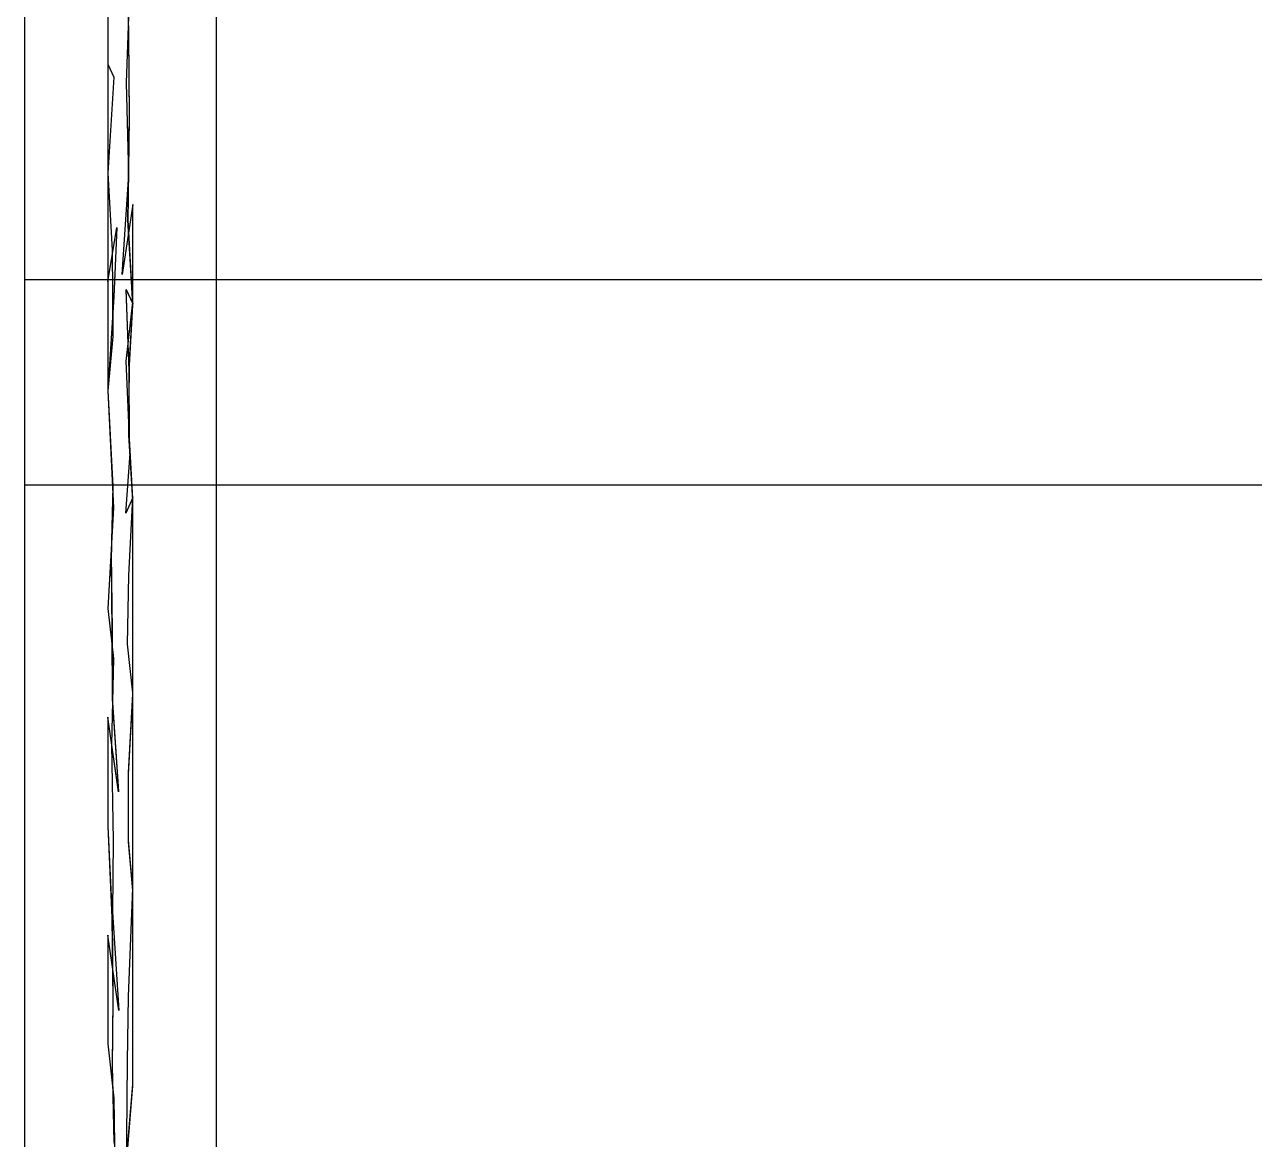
# Model space of a CAD drawing. Header units: millimetres. Extents: x -28.2 to 24.3, y -24.8 to 12.4.
# Drawn here: x -0.5892 to -0.2634, y -2.3969 to -2.1016 of the extents above; entities that cross this region are included whole.
import ezdxf

# ---------------------------------------------------------------- set-up
doc = ezdxf.new("R2010")
doc.units = ezdxf.units.MM
doc.layers.add('BUILDINGELEMENTPROXY', color=8, linetype='Continuous')

msp = doc.modelspace()

# ---------------------------------------------------------------- linework, layer by layer
at = {"layer": 'BUILDINGELEMENTPROXY'}
for p, q in [((-0.58922, -1.05629, 4.56187), (-0.58922, -3.05045, 3.30061)), ((-0.53842, -3.05045, 3.30061), (-0.53842, -1.05629, 4.56187)), ((-0.58922, -1.89351, 2.95508), (-0.58922, -2.22351, 2.95508)), ((-0.56163, -2.10433, 3.46746), (-0.56202, -2.07348, 3.48721)), ((-0.56163, -2.10433, 3.46746), (-0.56202, -2.07348, 3.48721)), ((-0.56163, -2.10435, 3.30858), (-0.56202, -2.07348, 3.32833)), ((-0.56163, -2.10435, 3.30858), (-0.56202, -2.07348, 3.32833)), ((-0.56163, -2.10428, 3.78523), (-0.56202, -2.07349, 3.80495)), ((-0.56163, -2.10428, 3.70573), (-0.56202, -2.07349, 3.72545)), ((-0.56163, -2.1043, 3.54684), (-0.56202, -2.07349, 3.56658)), ((-0.56163, -2.10457, 3.62793), (-0.56201, -2.07344, 3.64778)), ((-0.56163, -2.10461, 3.23066), (-0.562, -2.07343, 3.25054)), ((-0.56163, -2.10459, 3.38954), (-0.562, -2.07344, 3.40941)), ((-0.56713, -2.08567, 3.0778), (-0.56713, -2.10157, 3.06775)), ((-0.56713, -2.08594, 3.79434), (-0.56713, -2.10185, 3.7843)), ((-0.56713, -2.08594, 3.71483), (-0.56713, -2.10185, 3.7048)), ((-0.56713, -2.08597, 3.55594), (-0.56713, -2.10188, 3.54591)), ((-0.56713, -2.086, 3.47655), (-0.56713, -2.10191, 3.46652)), ((-0.56713, -2.086, 3.47655), (-0.56713, -2.10191, 3.46652)), ((-0.56713, -2.08603, 3.31766), (-0.56713, -2.10194, 3.30763)), ((-0.56713, -2.08603, 3.31766), (-0.56713, -2.10194, 3.30763)), ((-0.56713, -2.08635, 3.63691), (-0.56713, -2.10227, 3.6269)), ((-0.56713, -2.08638, 3.39852), (-0.56713, -2.1023, 3.38851)), ((-0.56713, -2.08641, 3.23963), (-0.56713, -2.10233, 3.22962)), ((-0.56221, -2.11702, 3.14038), (-0.56143, -2.09362, 3.15456)), ((-0.56221, -2.11702, 3.06087), (-0.56143, -2.09362, 3.07506)), ((-0.56713, -2.10157, 3.14726), (-0.56713, -2.11206, 3.14063)), ((-0.56713, -2.10157, 3.06775), (-0.56713, -2.11206, 3.06113)), ((-0.56713, -2.10185, 3.7843), (-0.56713, -2.11206, 3.77786)), ((-0.56713, -2.10185, 3.7048), (-0.56713, -2.11206, 3.69836)), ((-0.56713, -2.10188, 3.54591), (-0.56713, -2.11206, 3.53949)), ((-0.56713, -2.10191, 3.46652), (-0.56713, -2.11206, 3.46012)), ((-0.56713, -2.10191, 3.46652), (-0.56713, -2.11206, 3.46012)), ((-0.56713, -2.10194, 3.30763), (-0.56713, -2.11206, 3.30125)), ((-0.56713, -2.10194, 3.30763), (-0.56713, -2.11206, 3.30125)), ((-0.56713, -2.10227, 3.6269), (-0.56713, -2.11206, 3.62074)), ((-0.56713, -2.1023, 3.38851), (-0.56713, -2.11206, 3.38237)), ((-0.56713, -2.10233, 3.22962), (-0.56713, -2.11206, 3.2235)), ((-0.56144, -2.12571, 3.77154), (-0.56163, -2.10428, 3.78523)), ((-0.56144, -2.12571, 3.69203), (-0.56163, -2.10428, 3.70573)), ((-0.56144, -2.12574, 3.53315), (-0.56163, -2.1043, 3.54684)), ((-0.56144, -2.12577, 3.45376), (-0.56163, -2.10433, 3.46746)), ((-0.56144, -2.12577, 3.45376), (-0.56163, -2.10433, 3.46746)), ((-0.56144, -2.1258, 3.29488), (-0.56163, -2.10435, 3.30858)), ((-0.56144, -2.1258, 3.29488), (-0.56163, -2.10435, 3.30858)), ((-0.56144, -2.12614, 3.61418), (-0.56163, -2.10457, 3.62793)), ((-0.56144, -2.12617, 3.37579), (-0.56163, -2.10459, 3.38954)), ((-0.56144, -2.1262, 3.2169), (-0.56163, -2.10461, 3.23066)), ((-0.56713, -2.11206, 3.77786), (-0.56713, -2.11775, 3.77427)), ((-0.56713, -2.11206, 3.69836), (-0.56713, -2.11775, 3.69477)), ((-0.56713, -2.11206, 3.62074), (-0.56713, -2.11818, 3.6169)), ((-0.56713, -2.11206, 3.53949), (-0.56713, -2.11778, 3.53588)), ((-0.56713, -2.11206, 3.46012), (-0.56713, -2.11781, 3.45649)), ((-0.56713, -2.11206, 3.46012), (-0.56713, -2.11781, 3.45649)), ((-0.56713, -2.11206, 3.38237), (-0.56713, -2.11821, 3.37851)), ((-0.56713, -2.11206, 3.30125), (-0.56713, -2.11784, 3.29761)), ((-0.56713, -2.11206, 3.30125), (-0.56713, -2.11784, 3.29761)), ((-0.56713, -2.11206, 3.2235), (-0.56713, -2.11824, 3.21962)), ((-0.56713, -2.11206, 3.14063), (-0.56554, -2.11549, 3.14128)), ((-0.56713, -2.11206, 3.06113), (-0.56554, -2.11549, 3.06178)), ((-0.56554, -2.11549, 3.14128), (-0.56713, -2.1409, 3.1224)), ((-0.56554, -2.11549, 3.06178), (-0.56713, -2.1409, 3.0429)), ((-0.56159, -2.14133, 3.12457), (-0.56221, -2.11702, 3.14038)), ((-0.56159, -2.14133, 3.04506), (-0.56221, -2.11702, 3.06087)), ((-0.56713, -2.11775, 3.77427), (-0.56713, -2.13366, 3.76424)), ((-0.56713, -2.11775, 3.69477), (-0.56713, -2.13366, 3.68473)), ((-0.56713, -2.11778, 3.53588), (-0.56713, -2.13369, 3.52585)), ((-0.56713, -2.11781, 3.45649), (-0.56713, -2.13372, 3.44647)), ((-0.56713, -2.11781, 3.45649), (-0.56713, -2.13372, 3.44647)), ((-0.56713, -2.11784, 3.29761), (-0.56713, -2.13375, 3.28758)), ((-0.56713, -2.11784, 3.29761), (-0.56713, -2.13375, 3.28758)), ((-0.56713, -2.11818, 3.6169), (-0.56713, -2.1341, 3.60689)), ((-0.56713, -2.11821, 3.37851), (-0.56713, -2.13413, 3.3685)), ((-0.56713, -2.11824, 3.21962), (-0.56713, -2.13416, 3.20962)), ((-0.56184, -2.15341, 3.43669), (-0.56144, -2.12577, 3.45376)), ((-0.56184, -2.15341, 3.43669), (-0.56144, -2.12577, 3.45376)), ((-0.56184, -2.15335, 3.27786), (-0.56144, -2.1258, 3.29488)), ((-0.56184, -2.15335, 3.27786), (-0.56144, -2.1258, 3.29488)), ((-0.56183, -2.15343, 3.7544), (-0.56144, -2.12571, 3.77154)), ((-0.56183, -2.15343, 3.6749), (-0.56144, -2.12571, 3.69203)), ((-0.56183, -2.15342, 3.51604), (-0.56144, -2.12574, 3.53315)), ((-0.56183, -2.15376, 3.59716), (-0.56144, -2.12614, 3.61418)), ((-0.56183, -2.15379, 3.35878), (-0.56144, -2.12617, 3.37579)), ((-0.56183, -2.15383, 3.19989), (-0.56144, -2.1262, 3.2169)), ((-0.56713, -2.13366, 3.76424), (-0.56713, -2.1409, 3.75967)), ((-0.56713, -2.13366, 3.68473), (-0.56713, -2.1409, 3.68017)), ((-0.56713, -2.13369, 3.52585), (-0.56713, -2.1409, 3.5213)), ((-0.56713, -2.13372, 3.44647), (-0.56713, -2.1409, 3.44194)), ((-0.56713, -2.13372, 3.44647), (-0.56713, -2.1409, 3.44194)), ((-0.56713, -2.13375, 3.28758), (-0.56713, -2.1409, 3.28307)), ((-0.56713, -2.13375, 3.28758), (-0.56713, -2.1409, 3.28307)), ((-0.56713, -2.1341, 3.60689), (-0.56713, -2.1409, 3.60261)), ((-0.56713, -2.13413, 3.3685), (-0.56713, -2.1409, 3.36424)), ((-0.56713, -2.13416, 3.20962), (-0.56713, -2.1409, 3.20538)), ((-0.56713, -2.1409, 3.75967), (-0.56713, -2.14957, 3.7542)), ((-0.56713, -2.1409, 3.68017), (-0.56713, -2.14957, 3.6747)), ((-0.56713, -2.1409, 3.60261), (-0.56713, -2.15001, 3.59688)), ((-0.56713, -2.1409, 3.5213), (-0.56713, -2.1496, 3.51582)), ((-0.56713, -2.1409, 3.44194), (-0.56713, -2.14963, 3.43644)), ((-0.56713, -2.1409, 3.44194), (-0.56713, -2.14963, 3.43644)), ((-0.56713, -2.1409, 3.36424), (-0.56713, -2.15004, 3.3585)), ((-0.56713, -2.1409, 3.28307), (-0.56713, -2.14966, 3.27755)), ((-0.56713, -2.1409, 3.28307), (-0.56713, -2.14966, 3.27755)), ((-0.56713, -2.1409, 3.20538), (-0.56713, -2.15007, 3.19961)), ((-0.56713, -2.1409, 3.1224), (-0.56605, -2.1613, 3.11195)), ((-0.56713, -2.1409, 3.0429), (-0.56605, -2.1613, 3.03245)), ((-0.56337, -2.16779, 3.10868), (-0.56159, -2.14133, 3.12457)), ((-0.56337, -2.16779, 3.02918), (-0.56159, -2.14133, 3.04506)), ((-0.56713, -2.14957, 3.7542), (-0.56713, -2.16975, 3.74148)), ((-0.56713, -2.14957, 3.6747), (-0.56713, -2.16975, 3.66198)), ((-0.56713, -2.1496, 3.51582), (-0.56713, -2.16975, 3.50312)), ((-0.56713, -2.14963, 3.43644), (-0.56713, -2.16975, 3.42376)), ((-0.56713, -2.14963, 3.43644), (-0.56713, -2.16975, 3.42376)), ((-0.56713, -2.14966, 3.27755), (-0.56713, -2.16975, 3.2649)), ((-0.56713, -2.14966, 3.27755), (-0.56713, -2.16975, 3.2649)), ((-0.56713, -2.15001, 3.59688), (-0.56713, -2.16975, 3.58447)), ((-0.56713, -2.15004, 3.3585), (-0.56713, -2.16975, 3.34611)), ((-0.56713, -2.15007, 3.19961), (-0.56713, -2.16975, 3.18725)), ((-0.56052, -2.14928, 3.11711), (-0.56337, -2.16779, 3.10868)), ((-0.56052, -2.14928, 3.0376), (-0.56337, -2.16779, 3.02918)), ((-0.56052, -2.16975, 3.10418), (-0.56052, -2.14928, 3.11711)), ((-0.56052, -2.16975, 3.02467), (-0.56052, -2.14928, 3.0376)), ((-0.56052, -2.17553, 3.26125), (-0.56184, -2.15335, 3.27786)), ((-0.56052, -2.17553, 3.26125), (-0.56184, -2.15335, 3.27786)), ((-0.56052, -2.1755, 3.42013), (-0.56184, -2.15341, 3.43669)), ((-0.56052, -2.1755, 3.42013), (-0.56184, -2.15341, 3.43669)), ((-0.56052, -2.17547, 3.49951), (-0.56183, -2.15342, 3.51604)), ((-0.56052, -2.17543, 3.73789), (-0.56183, -2.15343, 3.7544)), ((-0.56052, -2.17543, 3.65839), (-0.56183, -2.15343, 3.6749)), ((-0.56713, -2.16975, 3.58447), (-0.56478, -2.15533, 3.5967)), ((-0.56713, -2.16975, 3.34611), (-0.56478, -2.15533, 3.35834)), ((-0.56713, -2.16975, 3.18725), (-0.56478, -2.15533, 3.19947)), ((-0.56478, -2.15533, 3.19947), (-0.56558, -2.17367, 3.18758)), ((-0.56478, -2.15533, 3.35834), (-0.56556, -2.17365, 3.34646)), ((-0.56478, -2.15533, 3.5967), (-0.56554, -2.17364, 3.58485)), ((-0.56052, -2.17586, 3.58063), (-0.56183, -2.15376, 3.59716)), ((-0.56052, -2.17589, 3.34225), (-0.56183, -2.15379, 3.35878)), ((-0.56052, -2.17592, 3.18337), (-0.56183, -2.15383, 3.19989)), ((-0.56605, -2.1613, 3.11195), (-0.56589, -2.18417, 3.09764)), ((-0.56605, -2.1613, 3.03245), (-0.56589, -2.18417, 3.01814)), ((0.51078, -2.16916, 2.78074), (-0.58922, -2.16916, 2.78074)), ((-0.58922, -2.16916, 2.78074), (-0.58922, -2.49916, 2.78074)), ((-0.56713, -2.16975, 3.74148), (-0.56713, -2.17543, 3.73789)), ((-0.56713, -2.16975, 3.66198), (-0.56713, -2.17543, 3.65839)), ((-0.56713, -2.16975, 3.50312), (-0.56713, -2.17547, 3.49951)), ((-0.56713, -2.16975, 3.42376), (-0.56713, -2.1755, 3.42013)), ((-0.56713, -2.16975, 3.42376), (-0.56713, -2.1755, 3.42013)), ((-0.56713, -2.16975, 3.2649), (-0.56713, -2.17553, 3.26125)), ((-0.56713, -2.16975, 3.2649), (-0.56713, -2.17553, 3.26125)), ((-0.56052, -2.17516, 3.10076), (-0.56052, -2.16975, 3.10418)), ((-0.56052, -2.17516, 3.02125), (-0.56052, -2.16975, 3.02467)), ((-0.56154, -2.19322, 3.25248), (-0.56234, -2.17175, 3.26658)), ((-0.56234, -2.17175, 3.26658), (-0.56052, -2.17553, 3.26125)), ((-0.56154, -2.19322, 3.25248), (-0.56234, -2.17175, 3.26658)), ((-0.56234, -2.17175, 3.26658), (-0.56052, -2.17553, 3.26125)), ((-0.56154, -2.19326, 3.41132), (-0.56234, -2.17181, 3.4254)), ((-0.56234, -2.17181, 3.4254), (-0.56052, -2.1755, 3.42013)), ((-0.56154, -2.19326, 3.41132), (-0.56234, -2.17181, 3.4254)), ((-0.56234, -2.17181, 3.4254), (-0.56052, -2.1755, 3.42013)), ((-0.56154, -2.19326, 3.49067), (-0.56234, -2.17183, 3.50475)), ((-0.56234, -2.17183, 3.50475), (-0.56052, -2.17547, 3.49951)), ((-0.56154, -2.19326, 3.72903), (-0.56234, -2.17184, 3.7431)), ((-0.56234, -2.17184, 3.7431), (-0.56052, -2.17543, 3.73789)), ((-0.56154, -2.19326, 3.64953), (-0.56234, -2.17184, 3.6636)), ((-0.56234, -2.17184, 3.6636), (-0.56052, -2.17543, 3.65839)), ((-0.56554, -2.17364, 3.58485), (-0.56713, -2.19859, 3.56634)), ((-0.56556, -2.17365, 3.34646), (-0.56713, -2.19859, 3.32798)), ((-0.56558, -2.17367, 3.18758), (-0.56713, -2.19859, 3.16912)), ((-0.56713, -2.17543, 3.73789), (-0.56713, -2.19859, 3.72329)), ((-0.56713, -2.17543, 3.65839), (-0.56713, -2.19859, 3.64379)), ((-0.56713, -2.17547, 3.49951), (-0.56713, -2.19859, 3.48493)), ((-0.56713, -2.1755, 3.42013), (-0.56713, -2.19859, 3.40557)), ((-0.56713, -2.1755, 3.42013), (-0.56713, -2.19859, 3.40557)), ((-0.56713, -2.17553, 3.26125), (-0.56713, -2.19859, 3.24672)), ((-0.56713, -2.17553, 3.26125), (-0.56713, -2.19859, 3.24672)), ((-0.56229, -2.19071, 3.09385), (-0.56052, -2.17516, 3.10076)), ((-0.56229, -2.19071, 3.01435), (-0.56052, -2.17516, 3.02125)), ((-0.56148, -2.1921, 3.57274), (-0.56052, -2.17586, 3.58063)), ((-0.56148, -2.19201, 3.33444), (-0.56052, -2.17589, 3.34225)), ((-0.56147, -2.19191, 3.17564), (-0.56052, -2.17592, 3.18337)), ((-0.56589, -2.18417, 3.09764), (-0.56713, -2.19859, 3.08595)), ((-0.56589, -2.18417, 3.01814), (-0.56713, -2.19859, 3.00645)), ((-0.56128, -2.21517, 3.07758), (-0.56229, -2.19071, 3.09385)), ((-0.56128, -2.21517, 2.99808), (-0.56229, -2.19071, 3.01435)), ((-0.56161, -2.21023, 3.16425), (-0.56147, -2.19191, 3.17564)), ((-0.5616, -2.2103, 3.32306), (-0.56148, -2.19201, 3.33444)), ((-0.56159, -2.21037, 3.56136), (-0.56148, -2.1921, 3.57274)), ((-0.56148, -2.21119, 3.2411), (-0.56154, -2.19322, 3.25248)), ((-0.56148, -2.21119, 3.2411), (-0.56154, -2.19322, 3.25248)), ((-0.56147, -2.2112, 3.71765), (-0.56154, -2.19326, 3.72903)), ((-0.56147, -2.2112, 3.63815), (-0.56154, -2.19326, 3.64953)), ((-0.56147, -2.2112, 3.47929), (-0.56154, -2.19326, 3.49067)), ((-0.56147, -2.21121, 3.39994), (-0.56154, -2.19326, 3.41132)), ((-0.56147, -2.21121, 3.39994), (-0.56154, -2.19326, 3.41132)), ((-0.56713, -2.19859, 3.72329), (-0.56587, -2.22391, 3.70991)), ((-0.56713, -2.19859, 3.64379), (-0.56587, -2.22391, 3.63041)), ((-0.56713, -2.19859, 3.56634), (-0.56588, -2.22525, 3.55216)), ((-0.56713, -2.19859, 3.48493), (-0.56587, -2.2239, 3.47155)), ((-0.56713, -2.19859, 3.40557), (-0.56588, -2.2239, 3.3922)), ((-0.56713, -2.19859, 3.40557), (-0.56588, -2.2239, 3.3922)), ((-0.56713, -2.19859, 3.32798), (-0.56588, -2.22536, 3.31374)), ((-0.56713, -2.19859, 3.24672), (-0.56588, -2.22394, 3.23333)), ((-0.56713, -2.19859, 3.24672), (-0.56588, -2.22394, 3.23333)), ((-0.56713, -2.19859, 3.16912), (-0.56588, -2.22547, 3.15482)), ((-0.56713, -2.19859, 3.08595), (-0.56563, -2.22957, 3.06914)), ((-0.56713, -2.19859, 3.00645), (-0.56563, -2.22957, 2.98964)), ((-0.56052, -2.22763, 3.15087), (-0.56161, -2.21023, 3.16425)), ((-0.56052, -2.2276, 3.30974), (-0.5616, -2.2103, 3.32306)), ((-0.56052, -2.22757, 3.54812), (-0.56159, -2.21037, 3.56136)), ((-0.56052, -2.22725, 3.22865), (-0.56148, -2.21119, 3.2411)), ((-0.56052, -2.22725, 3.22865), (-0.56148, -2.21119, 3.2411)), ((-0.56052, -2.22717, 3.70526), (-0.56147, -2.2112, 3.71765)), ((-0.56052, -2.22717, 3.62576), (-0.56147, -2.2112, 3.63815)), ((-0.56052, -2.2272, 3.46689), (-0.56147, -2.2112, 3.47929)), ((-0.56052, -2.22722, 3.38752), (-0.56147, -2.21121, 3.39994)), ((-0.56052, -2.22722, 3.38752), (-0.56147, -2.21121, 3.39994)), ((-0.56242, -2.23103, 3.06843), (-0.56128, -2.21517, 3.07758)), ((-0.56242, -2.23103, 2.98893), (-0.56128, -2.21517, 2.99808)), ((-0.58922, -2.22351, 2.95508), (0.51078, -2.22351, 2.95508)), ((-0.56587, -2.2239, 3.47155), (-0.56628, -2.24185, 3.45986)), ((-0.56587, -2.22391, 3.70991), (-0.56628, -2.24185, 3.69821)), ((-0.56587, -2.22391, 3.63041), (-0.56628, -2.24185, 3.61871)), ((-0.56588, -2.2239, 3.3922), (-0.56627, -2.24185, 3.38052)), ((-0.56588, -2.2239, 3.3922), (-0.56627, -2.24185, 3.38052)), ((-0.56588, -2.22394, 3.23333), (-0.56627, -2.24188, 3.22165)), ((-0.56588, -2.22394, 3.23333), (-0.56627, -2.24188, 3.22165)), ((-0.56588, -2.22525, 3.55216), (-0.56628, -2.24298, 3.54064)), ((-0.56588, -2.22536, 3.31374), (-0.56628, -2.24307, 3.30223)), ((-0.56588, -2.22547, 3.15482), (-0.56628, -2.24317, 3.14332)), ((-0.56052, -2.22691, 3.06805), (-0.56242, -2.23103, 3.06843)), ((-0.56052, -2.22691, 2.98855), (-0.56242, -2.23103, 2.98893)), ((-0.56162, -2.24757, 3.05746), (-0.56052, -2.22691, 3.06805)), ((-0.56162, -2.24757, 2.97795), (-0.56052, -2.22691, 2.98855)), ((-0.56052, -2.25303, 3.68895), (-0.56052, -2.22717, 3.70526)), ((-0.56052, -2.25303, 3.60945), (-0.56052, -2.22717, 3.62576)), ((-0.56052, -2.25306, 3.45058), (-0.56052, -2.2272, 3.46689)), ((-0.56052, -2.22743, 3.38739), (-0.56052, -2.22722, 3.38752)), ((-0.56052, -2.22743, 3.38739), (-0.56052, -2.22722, 3.38752)), ((-0.56052, -2.25312, 3.21235), (-0.56052, -2.22725, 3.22865)), ((-0.56052, -2.25312, 3.21235), (-0.56052, -2.22725, 3.22865)), ((-0.56052, -2.25309, 3.37122), (-0.56052, -2.22743, 3.38739)), ((-0.56052, -2.25309, 3.37122), (-0.56052, -2.22743, 3.38739)), ((-0.56052, -2.25342, 3.53186), (-0.56052, -2.22757, 3.54812)), ((-0.56052, -2.25345, 3.29349), (-0.56052, -2.2276, 3.30974)), ((-0.56052, -2.25348, 3.13463), (-0.56052, -2.22763, 3.15087)), ((-0.56563, -2.22957, 3.06914), (-0.56713, -2.25627, 3.0495)), ((-0.56563, -2.22957, 2.98964), (-0.56713, -2.25627, 2.97)), ((-0.56628, -2.24185, 3.69821), (-0.56604, -2.26222, 3.6856)), ((-0.56628, -2.24185, 3.61871), (-0.56604, -2.26222, 3.6061)), ((-0.56628, -2.24185, 3.45986), (-0.56604, -2.26225, 3.44723)), ((-0.56628, -2.24298, 3.54064), (-0.56607, -2.26265, 3.52848)), ((-0.56628, -2.24307, 3.30223), (-0.56607, -2.26268, 3.29011)), ((-0.56628, -2.24317, 3.14332), (-0.56608, -2.26271, 3.13124)), ((-0.56627, -2.24185, 3.38052), (-0.56605, -2.26228, 3.36786)), ((-0.56627, -2.24185, 3.38052), (-0.56605, -2.26228, 3.36786)), ((-0.56627, -2.24188, 3.22165), (-0.56605, -2.26231, 3.20899)), ((-0.56627, -2.24188, 3.22165), (-0.56605, -2.26231, 3.20899)), ((-0.56199, -2.26572, 3.04627), (-0.56162, -2.24757, 3.05746)), ((-0.56199, -2.26572, 2.96677), (-0.56162, -2.24757, 2.97795)), ((-0.56052, -2.25627, 3.68691), (-0.56052, -2.25303, 3.68895)), ((-0.56052, -2.25627, 3.60741), (-0.56052, -2.25303, 3.60945)), ((-0.56052, -2.25627, 3.44856), (-0.56052, -2.25306, 3.45058)), ((-0.56052, -2.25627, 3.36921), (-0.56052, -2.25309, 3.37122)), ((-0.56052, -2.25627, 3.36921), (-0.56052, -2.25309, 3.37122)), ((-0.56052, -2.25627, 3.21036), (-0.56052, -2.25312, 3.21235)), ((-0.56052, -2.25627, 3.21036), (-0.56052, -2.25312, 3.21235)), ((-0.56052, -2.25627, 3.53007), (-0.56052, -2.25342, 3.53186)), ((-0.56052, -2.25627, 3.29172), (-0.56052, -2.25345, 3.29349)), ((-0.56052, -2.25627, 3.13287), (-0.56052, -2.25348, 3.13463)), ((-0.56713, -2.25627, 3.0495), (-0.56565, -2.26956, 3.04385)), ((-0.56713, -2.25627, 2.97), (-0.56565, -2.26956, 2.96435)), ((-0.56052, -2.2789, 3.67264), (-0.56052, -2.25627, 3.68691)), ((-0.56052, -2.2789, 3.59313), (-0.56052, -2.25627, 3.60741)), ((-0.56052, -2.27927, 3.51561), (-0.56052, -2.25627, 3.53007)), ((-0.56052, -2.27893, 3.43427), (-0.56052, -2.25627, 3.44856)), ((-0.56052, -2.27895, 3.35491), (-0.56052, -2.25627, 3.36921)), ((-0.56052, -2.27895, 3.35491), (-0.56052, -2.25627, 3.36921)), ((-0.56052, -2.2793, 3.27724), (-0.56052, -2.25627, 3.29172)), ((-0.56052, -2.27898, 3.19605), (-0.56052, -2.25627, 3.21036)), ((-0.56052, -2.27898, 3.19605), (-0.56052, -2.25627, 3.21036)), ((-0.56052, -2.27933, 3.11838), (-0.56052, -2.25627, 3.13287)), ((-0.56608, -2.26271, 3.13124), (-0.56599, -2.28024, 3.1203)), ((-0.56607, -2.26265, 3.52848), (-0.56599, -2.28019, 3.51752)), ((-0.56607, -2.26268, 3.29011), (-0.56599, -2.28022, 3.27916)), ((-0.56605, -2.26228, 3.36786), (-0.566, -2.27989, 3.3568)), ((-0.56605, -2.26228, 3.36786), (-0.566, -2.27989, 3.3568)), ((-0.56605, -2.26231, 3.20899), (-0.566, -2.27992, 3.19794)), ((-0.56605, -2.26231, 3.20899), (-0.566, -2.27992, 3.19794)), ((-0.56604, -2.26222, 3.6856), (-0.566, -2.27984, 3.67452)), ((-0.56604, -2.26222, 3.6061), (-0.566, -2.27984, 3.59502)), ((-0.56604, -2.26225, 3.44723), (-0.566, -2.27987, 3.43616)), ((-0.56052, -2.27866, 3.03535), (-0.56199, -2.26572, 3.04627)), ((-0.56052, -2.27866, 2.95585), (-0.56199, -2.26572, 2.96677)), ((-0.56565, -2.26956, 3.04385), (-0.56619, -2.29232, 3.02902)), ((-0.56565, -2.26956, 2.96435), (-0.56619, -2.29232, 2.94952)), ((-0.566, -2.27984, 3.67452), (-0.56434, -2.30478, 3.65958)), ((-0.566, -2.27984, 3.59502), (-0.56434, -2.30478, 3.58008)), ((-0.566, -2.27987, 3.43616), (-0.56434, -2.30478, 3.42123)), ((-0.566, -2.27989, 3.3568), (-0.56434, -2.30478, 3.34189)), ((-0.566, -2.27989, 3.3568), (-0.56434, -2.30478, 3.34189)), ((-0.566, -2.27992, 3.19794), (-0.56434, -2.30479, 3.18304)), ((-0.566, -2.27992, 3.19794), (-0.56434, -2.30479, 3.18304)), ((-0.56599, -2.28019, 3.51752), (-0.56434, -2.30483, 3.5028)), ((-0.56599, -2.28022, 3.27916), (-0.56434, -2.30483, 3.26445)), ((-0.56599, -2.28024, 3.1203), (-0.56434, -2.30484, 3.10561)), ((-0.56168, -2.29985, 3.66193), (-0.56052, -2.2789, 3.67264)), ((-0.56168, -2.29985, 3.58243), (-0.56052, -2.2789, 3.59313)), ((-0.56168, -2.29988, 3.42357), (-0.56052, -2.27893, 3.43427)), ((-0.56168, -2.29991, 3.34421), (-0.56052, -2.27895, 3.35491)), ((-0.56168, -2.29991, 3.34421), (-0.56052, -2.27895, 3.35491)), ((-0.56168, -2.29993, 3.18535), (-0.56052, -2.27898, 3.19605)), ((-0.56168, -2.29993, 3.18535), (-0.56052, -2.27898, 3.19605)), ((-0.56167, -2.30023, 3.50494), (-0.56052, -2.27927, 3.51561)), ((-0.56167, -2.30026, 3.26657), (-0.56052, -2.2793, 3.27724)), ((-0.56167, -2.30029, 3.10771), (-0.56052, -2.27933, 3.11838)), ((-0.56052, -2.28511, 3.03127), (-0.56052, -2.27866, 3.03535)), ((-0.56052, -2.28511, 2.95177), (-0.56052, -2.27866, 2.95585)), ((-0.56434, -2.30478, 3.65958), (-0.56713, -2.28511, 3.66872)), ((-0.56713, -2.28511, 3.66872), (-0.56713, -2.30477, 3.65632)), ((-0.56434, -2.30478, 3.58008), (-0.56713, -2.28511, 3.58922)), ((-0.56713, -2.28511, 3.58922), (-0.56713, -2.30477, 3.57682)), ((-0.56434, -2.30483, 3.5028), (-0.56713, -2.28511, 3.51194)), ((-0.56713, -2.28511, 3.51194), (-0.56713, -2.30513, 3.49935)), ((-0.56434, -2.30478, 3.42123), (-0.56713, -2.28511, 3.43037)), ((-0.56713, -2.28511, 3.43037), (-0.56713, -2.30479, 3.41796)), ((-0.56434, -2.30478, 3.34189), (-0.56713, -2.28511, 3.35103)), ((-0.56713, -2.28511, 3.35103), (-0.56713, -2.30482, 3.3386)), ((-0.56434, -2.30478, 3.34189), (-0.56713, -2.28511, 3.35103)), ((-0.56713, -2.28511, 3.35103), (-0.56713, -2.30482, 3.3386)), ((-0.56434, -2.30483, 3.26445), (-0.56713, -2.28511, 3.27359)), ((-0.56713, -2.28511, 3.27359), (-0.56713, -2.30515, 3.26099)), ((-0.56434, -2.30479, 3.18304), (-0.56713, -2.28511, 3.19218)), ((-0.56713, -2.28511, 3.19218), (-0.56713, -2.30484, 3.17975)), ((-0.56434, -2.30479, 3.18304), (-0.56713, -2.28511, 3.19218)), ((-0.56713, -2.28511, 3.19218), (-0.56713, -2.30484, 3.17975)), ((-0.56434, -2.30484, 3.10561), (-0.56713, -2.28511, 3.11475)), ((-0.56713, -2.28511, 3.11475), (-0.56713, -2.30518, 3.10213)), ((-0.56052, -2.29953, 3.02216), (-0.56052, -2.28511, 3.03127)), ((-0.56052, -2.29953, 2.94266), (-0.56052, -2.28511, 2.95177)), ((-0.56619, -2.29232, 3.02902), (-0.56578, -2.31779, 3.01329)), ((-0.56619, -2.29232, 2.94952), (-0.56578, -2.31779, 2.93378)), ((-0.56168, -2.3177, 3.65067), (-0.56168, -2.29985, 3.66193)), ((-0.56168, -2.3177, 3.57117), (-0.56168, -2.29985, 3.58243)), ((-0.56168, -2.31773, 3.41232), (-0.56168, -2.29988, 3.42357)), ((-0.56168, -2.31775, 3.33296), (-0.56168, -2.29991, 3.34421)), ((-0.56168, -2.31775, 3.33296), (-0.56168, -2.29991, 3.34421)), ((-0.56168, -2.31778, 3.17411), (-0.56168, -2.29993, 3.18535)), ((-0.56168, -2.31778, 3.17411), (-0.56168, -2.29993, 3.18535)), ((-0.56052, -2.30454, 3.019), (-0.56052, -2.29953, 3.02216)), ((-0.56052, -2.30454, 2.9395), (-0.56052, -2.29953, 2.94266)), ((-0.5617, -2.3181, 3.09653), (-0.56167, -2.30029, 3.10771)), ((-0.56169, -2.31805, 3.49375), (-0.56167, -2.30023, 3.50494)), ((-0.56169, -2.31808, 3.25539), (-0.56167, -2.30026, 3.26657)), ((-0.56713, -2.30477, 3.65632), (-0.56713, -2.31395, 3.65053)), ((-0.56713, -2.30477, 3.57682), (-0.56713, -2.31395, 3.57103)), ((-0.56713, -2.30479, 3.41796), (-0.56713, -2.31395, 3.41219)), ((-0.56713, -2.30482, 3.3386), (-0.56713, -2.31395, 3.33285)), ((-0.56713, -2.30482, 3.3386), (-0.56713, -2.31395, 3.33285)), ((-0.56713, -2.30484, 3.17975), (-0.56713, -2.31395, 3.17401)), ((-0.56713, -2.30484, 3.17975), (-0.56713, -2.31395, 3.17401)), ((-0.56713, -2.30513, 3.49935), (-0.56713, -2.31395, 3.4938)), ((-0.56713, -2.30515, 3.26099), (-0.56713, -2.31395, 3.25546)), ((-0.56713, -2.30518, 3.10213), (-0.56713, -2.31395, 3.09662)), ((-0.56052, -2.31395, 3.01305), (-0.56052, -2.30454, 3.019)), ((-0.56052, -2.31395, 2.93355), (-0.56052, -2.30454, 2.9395)), ((-0.56713, -2.31395, 3.65053), (-0.56607, -2.33819, 3.63767)), ((-0.56713, -2.31395, 3.57103), (-0.56607, -2.33819, 3.55816)), ((-0.56713, -2.31395, 3.4938), (-0.56606, -2.33864, 3.48071)), ((-0.56713, -2.31395, 3.41219), (-0.56607, -2.33822, 3.39931)), ((-0.56713, -2.31395, 3.33285), (-0.56606, -2.33826, 3.31995)), ((-0.56713, -2.31395, 3.33285), (-0.56606, -2.33826, 3.31995)), ((-0.56713, -2.31395, 3.25546), (-0.56606, -2.33867, 3.24235)), ((-0.56713, -2.31395, 3.17401), (-0.56606, -2.33829, 3.16109)), ((-0.56713, -2.31395, 3.17401), (-0.56606, -2.33829, 3.16109)), ((-0.56713, -2.31395, 3.09662), (-0.56606, -2.3387, 3.08349)), ((-0.56052, -2.33041, 3.00265), (-0.56052, -2.31395, 3.01305)), ((-0.56052, -2.33041, 2.92315), (-0.56052, -2.31395, 2.93355)), ((-0.56578, -2.31779, 3.01329), (-0.56592, -2.33675, 3.0012)), ((-0.56578, -2.31779, 2.93378), (-0.56592, -2.33675, 2.92169)), ((-0.56052, -2.33103, 3.08589), (-0.5617, -2.3181, 3.09653)), ((-0.56052, -2.33098, 3.4831), (-0.56169, -2.31805, 3.49375)), ((-0.56052, -2.331, 3.24474), (-0.56169, -2.31808, 3.25539)), ((-0.56052, -2.33063, 3.64001), (-0.56168, -2.3177, 3.65067)), ((-0.56052, -2.33063, 3.56051), (-0.56168, -2.3177, 3.57117)), ((-0.56052, -2.33066, 3.40165), (-0.56168, -2.31773, 3.41232)), ((-0.56052, -2.33068, 3.3223), (-0.56168, -2.31775, 3.33296)), ((-0.56052, -2.33068, 3.3223), (-0.56168, -2.31775, 3.33296)), ((-0.56052, -2.33071, 3.16344), (-0.56168, -2.31778, 3.17411)), ((-0.56052, -2.33071, 3.16344), (-0.56168, -2.31778, 3.17411)), ((-0.56167, -2.35909, 2.98703), (-0.56052, -2.33041, 3.00265)), ((-0.56167, -2.35909, 2.90753), (-0.56052, -2.33041, 2.92315)), ((-0.56052, -2.34279, 3.63234), (-0.56052, -2.33063, 3.64001)), ((-0.56052, -2.34279, 3.55284), (-0.56052, -2.33063, 3.56051)), ((-0.56052, -2.34279, 3.394), (-0.56052, -2.33066, 3.40165)), ((-0.56052, -2.34279, 3.31467), (-0.56052, -2.33068, 3.3223)), ((-0.56052, -2.34279, 3.31467), (-0.56052, -2.33068, 3.3223)), ((-0.56052, -2.34279, 3.15583), (-0.56052, -2.33071, 3.16344)), ((-0.56052, -2.34279, 3.15583), (-0.56052, -2.33071, 3.16344)), ((-0.56052, -2.34279, 3.47567), (-0.56052, -2.33098, 3.4831)), ((-0.56052, -2.34279, 3.23733), (-0.56052, -2.331, 3.24474)), ((-0.56052, -2.34279, 3.07849), (-0.56052, -2.33103, 3.08589)), ((-0.56607, -2.33819, 3.63767), (-0.56584, -2.3598, 3.62423)), ((-0.56607, -2.33819, 3.55816), (-0.56584, -2.3598, 3.54472)), ((-0.56607, -2.33822, 3.39931), (-0.56584, -2.35983, 3.38587)), ((-0.56606, -2.33826, 3.31995), (-0.56584, -2.35986, 3.30652)), ((-0.56606, -2.33826, 3.31995), (-0.56584, -2.35986, 3.30652)), ((-0.56606, -2.33829, 3.16109), (-0.56584, -2.35989, 3.14767)), ((-0.56606, -2.33829, 3.16109), (-0.56584, -2.35989, 3.14767)), ((-0.56606, -2.33864, 3.48071), (-0.56582, -2.36018, 3.46737)), ((-0.56606, -2.33867, 3.24235), (-0.56582, -2.3602, 3.22902)), ((-0.56606, -2.3387, 3.08349), (-0.56582, -2.36023, 3.07017)), ((-0.56592, -2.33675, 3.0012), (-0.5643, -2.36276, 2.98548)), ((-0.56592, -2.33675, 2.92169), (-0.5643, -2.36276, 2.90597)), ((-0.5643, -2.36276, 2.98548), (-0.56713, -2.34279, 2.99482)), ((-0.56713, -2.34279, 2.99482), (-0.56713, -2.35629, 2.9863)), ((-0.5643, -2.36276, 2.90597), (-0.56713, -2.34279, 2.91532)), ((-0.56713, -2.34279, 2.91532), (-0.56713, -2.35629, 2.90679)), ((-0.56052, -2.3565, 3.62369), (-0.56052, -2.34279, 3.63234)), ((-0.56052, -2.3565, 3.54419), (-0.56052, -2.34279, 3.55284)), ((-0.56052, -2.35683, 3.46684), (-0.56052, -2.34279, 3.47567)), ((-0.56052, -2.35652, 3.38534), (-0.56052, -2.34279, 3.394)), ((-0.56052, -2.35655, 3.30599), (-0.56052, -2.34279, 3.31467)), ((-0.56052, -2.35655, 3.30599), (-0.56052, -2.34279, 3.31467)), ((-0.56052, -2.35686, 3.22849), (-0.56052, -2.34279, 3.23733)), ((-0.56052, -2.35657, 3.14714), (-0.56052, -2.34279, 3.15583)), ((-0.56052, -2.35657, 3.14714), (-0.56052, -2.34279, 3.15583)), ((-0.56052, -2.35688, 3.06964), (-0.56052, -2.34279, 3.07849)), ((-0.56713, -2.35629, 2.9863), (-0.56713, -2.37163, 2.9766)), ((-0.56713, -2.35629, 2.90679), (-0.56713, -2.37163, 2.8971)), ((-0.56052, -2.37163, 3.61415), (-0.56052, -2.3565, 3.62369)), ((-0.56052, -2.37163, 3.53465), (-0.56052, -2.3565, 3.54419)), ((-0.56052, -2.37163, 3.37582), (-0.56052, -2.35652, 3.38534)), ((-0.56052, -2.37163, 3.29648), (-0.56052, -2.35655, 3.30599)), ((-0.56052, -2.37163, 3.29648), (-0.56052, -2.35655, 3.30599)), ((-0.56052, -2.37163, 3.13765), (-0.56052, -2.35657, 3.14714)), ((-0.56052, -2.37163, 3.13765), (-0.56052, -2.35657, 3.14714)), ((-0.56052, -2.37163, 3.45754), (-0.56052, -2.35683, 3.46684)), ((-0.56052, -2.37163, 3.2192), (-0.56052, -2.35686, 3.22849)), ((-0.56052, -2.37163, 3.06037), (-0.56052, -2.35688, 3.06964)), ((-0.56582, -2.36018, 3.46737), (-0.56604, -2.37781, 3.4561)), ((-0.56582, -2.3602, 3.22902), (-0.56604, -2.37784, 3.21774)), ((-0.56582, -2.36023, 3.07017), (-0.56604, -2.37787, 3.05889)), ((-0.56584, -2.3598, 3.62423), (-0.56603, -2.37736, 3.61299)), ((-0.56584, -2.3598, 3.54472), (-0.56603, -2.37736, 3.53349)), ((-0.56584, -2.35983, 3.38587), (-0.56603, -2.37739, 3.37464)), ((-0.56584, -2.35986, 3.30652), (-0.56603, -2.37742, 3.29529)), ((-0.56584, -2.35986, 3.30652), (-0.56603, -2.37742, 3.29529)), ((-0.56584, -2.35989, 3.14767), (-0.56603, -2.37746, 3.13643)), ((-0.56584, -2.35989, 3.14767), (-0.56603, -2.37746, 3.13643)), ((-0.56195, -2.3763, 2.97637), (-0.56167, -2.35909, 2.98703)), ((-0.56195, -2.3763, 2.89687), (-0.56167, -2.35909, 2.90753)), ((-0.56713, -2.37163, 2.9766), (-0.56558, -2.38605, 2.97028)), ((-0.56713, -2.37163, 2.8971), (-0.56558, -2.38605, 2.89078)), ((-0.56052, -2.38237, 3.60738), (-0.56052, -2.37163, 3.61415)), ((-0.56052, -2.38237, 3.52788), (-0.56052, -2.37163, 3.53465)), ((-0.56052, -2.38268, 3.45059), (-0.56052, -2.37163, 3.45754)), ((-0.56052, -2.38239, 3.36903), (-0.56052, -2.37163, 3.37582)), ((-0.56052, -2.38241, 3.28969), (-0.56052, -2.37163, 3.29648)), ((-0.56052, -2.38241, 3.28969), (-0.56052, -2.37163, 3.29648)), ((-0.56052, -2.38271, 3.21224), (-0.56052, -2.37163, 3.2192)), ((-0.56052, -2.38243, 3.13084), (-0.56052, -2.37163, 3.13765)), ((-0.56052, -2.38243, 3.13084), (-0.56052, -2.37163, 3.13765)), ((-0.56052, -2.38273, 3.05339), (-0.56052, -2.37163, 3.06037)), ((-0.56604, -2.37781, 3.4561), (-0.56552, -2.39808, 3.44374)), ((-0.56604, -2.37784, 3.21774), (-0.56552, -2.39812, 3.20538)), ((-0.56604, -2.37787, 3.05889), (-0.56552, -2.39816, 3.04653)), ((-0.56603, -2.37736, 3.61299), (-0.56555, -2.39756, 3.60062)), ((-0.56603, -2.37736, 3.53349), (-0.56555, -2.39756, 3.52112)), ((-0.56603, -2.37739, 3.37464), (-0.56554, -2.39759, 3.36226)), ((-0.56603, -2.37742, 3.29529), (-0.56554, -2.39763, 3.28291)), ((-0.56603, -2.37742, 3.29529), (-0.56554, -2.39763, 3.28291)), ((-0.56603, -2.37746, 3.13643), (-0.56554, -2.39767, 3.12406)), ((-0.56603, -2.37746, 3.13643), (-0.56554, -2.39767, 3.12406)), ((-0.56217, -2.39632, 2.96385), (-0.56195, -2.3763, 2.97637)), ((-0.56217, -2.39632, 2.88435), (-0.56195, -2.3763, 2.89687)), ((-0.56219, -2.40223, 3.59772), (-0.56052, -2.38237, 3.60738)), ((-0.56219, -2.40223, 3.51822), (-0.56052, -2.38237, 3.52788)), ((-0.56218, -2.40224, 3.35938), (-0.56052, -2.38239, 3.36903)), ((-0.56218, -2.40225, 3.28005), (-0.56052, -2.38241, 3.28969)), ((-0.56218, -2.40225, 3.28005), (-0.56052, -2.38241, 3.28969)), ((-0.56218, -2.40226, 3.12121), (-0.56052, -2.38243, 3.13084)), ((-0.56218, -2.40226, 3.12121), (-0.56052, -2.38243, 3.13084)), ((-0.56216, -2.40238, 3.44106), (-0.56052, -2.38268, 3.45059)), ((-0.56216, -2.40239, 3.20272), (-0.56052, -2.38271, 3.21224)), ((-0.56216, -2.4024, 3.04388), (-0.56052, -2.38273, 3.05339)), ((-0.56558, -2.38605, 2.97028), (-0.56528, -2.41008, 2.95526)), ((-0.56558, -2.38605, 2.89078), (-0.56528, -2.41008, 2.87576)), ((-0.56187, -2.41673, 2.95076), (-0.56217, -2.39632, 2.96385)), ((-0.56187, -2.41673, 2.87126), (-0.56217, -2.39632, 2.88435))]:
    msp.add_line(p, q, dxfattribs=at)

doc.saveas('drawing.dxf')
